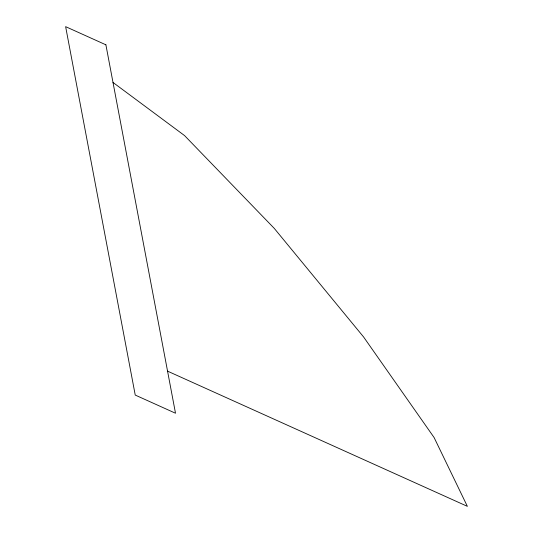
<?xml version="1.0" encoding="UTF-8"?>
<svg xmlns="http://www.w3.org/2000/svg" width="533" height="533" viewBox="0 0 533 533"><rect width="100%" height="100%" fill="white"/><g stroke="black" fill="none" stroke-linecap="round" stroke-linejoin="round"><path stroke-width="0.8" d="M167.555 371.148L467.374 506.35L434.095 437.526L363.566 336.929L274.235 228.351L184.565 135.595L113.003 82.448M105.894 44.812L65.626 26.65L135.235 395.073L175.504 413.228L105.894 44.812"/></g></svg>
